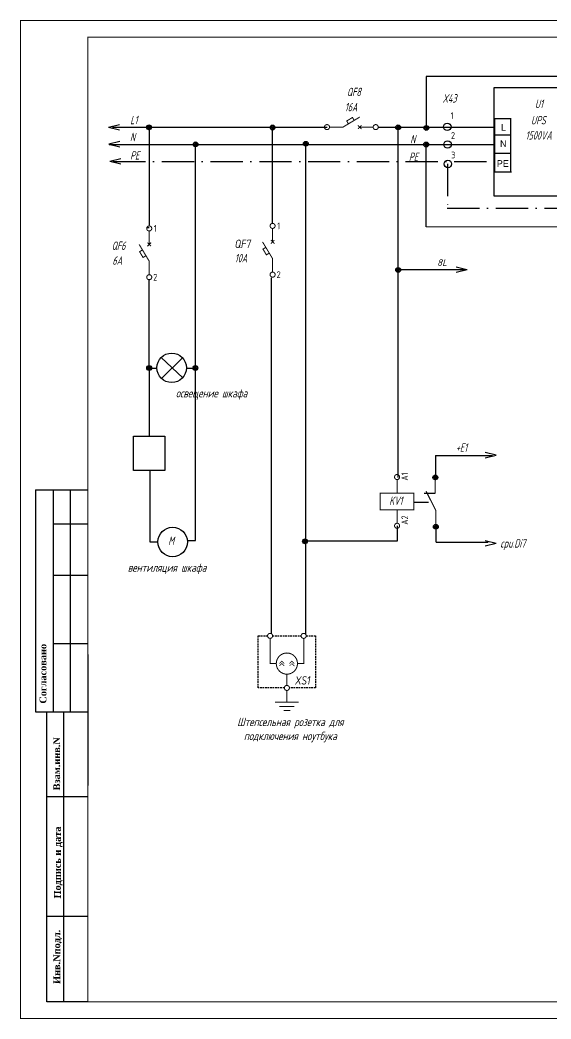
# Model space of a CAD drawing. Header units: millimetres. Extents: x 1510 to 10524, y 7125 to 13164.
# Drawn here: x 6077.9 to 6235.9, y 9979.5 to 10276.8 of the extents above; entities that cross this region are included whole.
import ezdxf
from ezdxf.enums import TextEntityAlignment as Align

# ---------------------------------------------------------------- set-up
doc = ezdxf.new("R2010")
doc.units = ezdxf.units.MM
doc.header["$LTSCALE"] = 4
for name, pattern in [('ACAD_ISO10W100', [18, 12, -3, 0, -3]), ('DASHED2', [9.525, 6.35, -3.175]), ('HIDDEN2', [0.1875, 0.125, -0.0625])]:
    doc.linetypes.add(name, pattern=pattern)
doc.layers.add('_АК_ОФОРМЛ', color=7, linetype='Continuous', lineweight=20)
doc.layers.add('АК_ЩДУ-CВ_П4_ПОЛНАЯСХ', color=141, linetype='Continuous', lineweight=40)
for name, color, linetype in [("Contact's", 104, 'Continuous'), ('G', 5, 'Continuous'), ('LOC', 8, 'Continuous'), ('RED_2.5mm^2', 1, 'Continuous'), ('SYMS', 7, 'Continuous')]:
    doc.layers.add(name, color=color, linetype=linetype)
doc.styles.add('ISOCPEUR25.10.00', font='isocpeur.ttf', dxfattribs={"height": 2.5})
doc.styles.add('Simplex00.10.00', font='simplex.shx')
doc.styles.add('Simplex25.085.00', font='simplex.shx', dxfattribs={"width": 0.85, "oblique": 15, "height": 2.5})
doc.styles.add('Simplex25.085.15', font='', dxfattribs={"width": 0.85, "oblique": 15, "height": 2.5})
doc.styles.add('STYLE1', font='timesbd.ttf')
doc.styles.add('Tah25.10.00', font='tahoma.ttf', dxfattribs={"height": 2.5})
doc.styles.add('WD', font='romans.shx')
doc.styles.add('ГОСТ', font='isocpeur.ttf', dxfattribs={"oblique": 15})
doc.styles.get('Simplex25.085.15').set_extended_font_data('GOST type A')

# ---------------------------------------------------------------- blocks, each defined once
blk = doc.blocks.new('Формат А3')
at = {"color": 0, "linetype": 'Continuous', "const_width": 0.3}
for points in [[(-420, 297), (0, 297), (0, 0), (-420, 0)], [(-400, 5), (-400, 292), (-5, 292), (-5, 5)]]:
    blk.add_lwpolyline(points, close=True, dxfattribs=at)
blk = doc.blocks.new('VT0W02')
blk.add_circle((0, 0), 0.0699)
at = {"style": 'WD'}
for tag, p, width in [('INST', (0.062, 0.42), 0.7), ('LOC', (0.062, 0.25), 0.7), ('DESC1', (0.053, -0.385), 0.8)]:
    blk.add_attdef(tag, p, '', height=0.125, dxfattribs=dict(at, width=width))
at = {"linetype": 'Continuous', "style": 'WD'}
for tag, p, height, width, flags in [('WIRENO', (0.062, 0.094), 0.125, 0.8, 8), ('TAGSTRIP', (0.053, -0.229), 0.125, 0.9, 8), ('CAT', (0.213, -0.406), 0.109, 0.8, 1), ('DESC2', (0.053, -0.541), 0.125, 0.8, 8), ('DESC3', (0.053, -0.698), 0.125, 0.8, 8)]:
    blk.add_attdef(tag, p, '', height=height, dxfattribs=dict(at, width=width, flags=flags))
at = {"style": 'WD', "flags": 1}
for tag, p, height in [('X4TERM01', (-0.07, 0), 0.0125), ('X4TERMDESC01', (-0.055, -0.023), 0.025), ('X2TERMDESC01', (-0.006, 0.029), 0.025), ('STRIPSEQ', (0, 0), 0.00125), ('X2TERM01', (0, 0.07), 0.0125), ('X1TERMDESC01', (0.039, -0.003), 0.025), ('X1TERM01', (0.07, 0), 0.0125), ('LINKTERM', (0, -0.002), 0.00125), ('X8TERM01', (0, -0.07), 0.0125), ('X8TERMDESC01', (0, -0.054), 0.025)]:
    blk.add_attdef(tag, p, '', height=height, dxfattribs=at)
at = {"linetype": 'Continuous', "style": 'WD', "width": 0.8, "flags": 1}
blk.add_attdef('MFG', text='', height=0.109, dxfattribs=at).set_placement((0.088, -0.406), align=Align.RIGHT)
at = {"style": 'WD', "width": 0.7, "flags": 1}
blk.add_attdef('ASSYCODE', (0.062, -0.281), '', height=0.01, dxfattribs=at)
blk = doc.blocks.new('WDDOT')
for radius in [0.72, 0.449, 0.223]:
    blk.add_circle((0, 0), radius)
blk = doc.blocks.new('QF - выкл. автоматич. (1пол.)')
at = {"color": 0, "linetype": 'Continuous', "lineweight": -2, "const_width": 0.3}
for points in [[(-0.75, -0.75, -1), (0.75, -0.75, -1)], [(-0.75, -15.25, -1), (0.75, -15.25, -1)]]:
    blk.add_lwpolyline(points, format="xyb", close=True, dxfattribs=at)
for points in [[(0, -5.5), (0, -1.5)], [(0, -14.5), (0, -10.5), (-3, -5.5)], [(-0.53, -6.03), (0.53, -4.97)], [(0.53, -6.03), (-0.53, -4.97)], [(-2.01, -7.14), (-2.87, -7.66), (-1.84, -9.37), (-0.99, -8.86)]]:
    blk.add_lwpolyline(points, dxfattribs=at)
at = {"color": 0, "linetype": 'Continuous', "lineweight": -2, "style": 'Simplex25.085.00', "oblique": 10, "width": 0.8, "flags": 4}
blk.add_attdef('ЭЛЕМЕНТ', text='', height=2.5, dxfattribs=at).set_placement((2.26, -8), align=Align.MIDDLE_LEFT)
at = {"color": 0, "linetype": 'Continuous', "lineweight": 9, "style": 'ISOCPEUR25.10.00', "oblique": 10, "width": 0.85, "flags": 5}
blk.add_attdef('ТИП', text='', height=2.5, dxfattribs=at).set_placement((2.26, -8), align=Align.MIDDLE_LEFT)
at = {"layer": "Contact's", "linetype": 'Continuous', "lineweight": 9, "style": 'Simplex00.10.00', "width": 0.7, "flags": 8}
for tag, p in [('#(1)', (1.8, -0.75)), ('#(2)', (1.8, -15.25))]:
    blk.add_attdef(tag, text='', height=2, dxfattribs=at).set_placement(p, align=Align.MIDDLE)
blk = doc.blocks.new('XS - розетка модульная (с PE)')
at = {"color": 0, "linetype": 'Continuous', "lineweight": -2, "const_width": 0.3}
for points in [[(0, -1.5, -1), (0, 0, -1)], [(10, -1.5, -1), (10, 0, -1)], [(1.85, -9, 1), (8.15, -9, 1)], [(4.25, -16.25, -1), (5.75, -16.25, -1)]]:
    blk.add_lwpolyline(points, format="xyb", close=True, dxfattribs=at)
at = {"color": 0, "linetype": 'ByBlock', "lineweight": -2}
for points in [[(4.25, -16.25), (-3.5, -16.25), (-3.5, -0.75), (-0.75, -0.75)], [(0.75, -0.75), (9.25, -0.75)], [(10.75, -0.75), (13.5, -0.75), (13.5, -16.25), (5.75, -16.25)]]:
    blk.add_lwpolyline(points, dxfattribs=at)
at = {"color": 0, "linetype": 'Continuous', "lineweight": -2}
for points, const_width in [([(1.85, -9), (0, -9), (0, -1.5)], 0.3), ([(8.15, -9), (10, -9), (10, -1.5)], 0.3), ([(2.78, -9), (3.5, -8.28), (4.22, -9)], 0.2), ([(2.78, -9.72), (3.5, -9), (4.22, -9.72)], 0.2), ([(5.78, -9), (6.5, -8.28), (7.22, -9)], 0.2), ([(5.78, -9.72), (6.5, -9), (7.22, -9.72)], 0.2), ([(5, -15.5), (5, -12.15)], 0.3), ([(5, -20.5), (5, -17)], 0.3), ([(1.5, -20.5), (8.5, -20.5)], 0.3), ([(2.75, -21.75), (7.25, -21.75)], 0.3), ([(4, -23), (6, -23)], 0.3)]:
    blk.add_lwpolyline(points, dxfattribs=dict(at, const_width=const_width))
at = {"color": 0, "linetype": 'Continuous', "lineweight": -2, "style": 'Simplex25.085.00', "oblique": 10, "width": 0.8, "flags": 4}
blk.add_attdef('ЭЛЕМЕНТ', text='', height=2.5, dxfattribs=at).set_placement((7.29, -14), align=Align.MIDDLE_LEFT)
at = {"color": 0, "linetype": 'Continuous', "lineweight": 9, "style": 'ISOCPEUR25.10.00', "oblique": 10, "width": 0.85, "flags": 5}
blk.add_attdef('ТИП', text='', height=2.5, dxfattribs=at).set_placement((7.29, -14), align=Align.MIDDLE_LEFT)
at = {"layer": "Contact's", "linetype": 'Continuous', "lineweight": 9, "style": 'Simplex00.10.00', "width": 0.7, "flags": 8}
for tag, p in [('#(1/L)', (-2, -3.05)), ('#(2/N)', (12, -3.05))]:
    blk.add_attdef(tag, text='', height=2, dxfattribs=at).set_placement(p, align=Align.MIDDLE)
blk = doc.blocks.new('Coil')
at = {"color": 0, "linetype": 'Continuous', "lineweight": -2, "const_width": 0.3}
blk.add_lwpolyline([(5.5, -5), (10.5, -5), (10.5, 5), (5.5, 5)], close=True, dxfattribs=at)
for points in [[(0.75, -0.75, -1), (0.75, 0.75, -1)], [(15.25, -0.75, -1), (15.25, 0.75, -1)]]:
    blk.add_lwpolyline(points, format="xyb", close=True, dxfattribs=at)
for points in [[(5.5, 0), (1.5, 0)], [(10.5, 0), (14.5, 0)]]:
    blk.add_lwpolyline(points, dxfattribs=at)
at = {"color": 0, "linetype": 'Continuous', "lineweight": -2, "style": 'Simplex25.085.00', "oblique": 10, "width": 0.8, "flags": 4}
blk.add_attdef('ЭЛЕМЕНТ', text='', height=2.5, dxfattribs=at).set_placement((8, 7.5), align=Align.MIDDLE)
at = {"color": 0, "linetype": 'Continuous', "lineweight": 9, "style": 'ISOCPEUR25.10.00', "oblique": 10, "width": 0.85, "flags": 5}
blk.add_attdef('ТИП', text='', height=2.5, dxfattribs=at).set_placement((8, 7.5), align=Align.MIDDLE)
at = {"color": 0, "linetype": 'Continuous', "lineweight": 9, "style": 'Tah25.10.00', "width": 0.8, "flags": 8}
blk.add_attdef('ОБМОТКА', text='', height=2.5, dxfattribs=at).set_placement((8, 0), align=Align.MIDDLE)
at = {"layer": "Contact's", "linetype": 'Continuous', "lineweight": 9, "style": 'Simplex00.10.00', "width": 0.7, "flags": 8}
for tag, p in [('#(A1/L)', (0.75, -2.3)), ('#(A2/N)', (15.25, -2.3))]:
    blk.add_attdef(tag, text='', height=2, dxfattribs=at).set_placement(p, align=Align.MIDDLE)

msp = doc.modelspace()

# ---------------------------------------------------------------- linework, layer by layer
at = {"color": 1, "ltscale": 10}
for p, q in [((6275.12, 10259.89), (6198.74, 10259.89)), ((6198.75, 10259.89), (6198.75, 10244.62)), ((6198.75, 10215.22), (6198.75, 10239.75)), ((6264.33, 10214.99), (6198.75, 10215.22)), ((6116.02, 10173.17), (6118.62, 10173.17)), ((6127.41, 10173.17), (6130.15, 10173.17)), ((6190.11, 10126.24), (6190.11, 10121.67)), ((6190.11, 10121.67), (6162.65, 10121.67))]:
    msp.add_line(p, q, dxfattribs=at)
at = {"color": 1, "linetype": 'Continuous', "ltscale": 0.6}
for p, q in [((6190.43, 10140.6), (6190.43, 10244.84)), ((6201.56, 10147.13), (6201.51, 10141.35)), ((6201.65, 10125.95), (6201.65, 10121.37))]:
    msp.add_line(p, q, dxfattribs=at)
at = {"color": 7, "ltscale": 10}
msp.add_line((6207.92, 10220.83), (6207.92, 10220.83), dxfattribs=at)
at = {"color": 240, "ltscale": 0.2, "true_color": 0xed1f24}
msp.add_line((6116.34, 10173.31), (6116.34, 10199.65), dxfattribs=at)
at = {"linetype": 'Continuous', "ltscale": 0.6}
for p, q in [((6119.88, 10176.31), (6126.3, 10170.3)), ((6119.98, 10170.06), (6126.26, 10176.21)), ((6201.48, 10135.86), (6198.16, 10135.86))]:
    msp.add_line(p, q, dxfattribs=at)
at = {"lineweight": 30}
for p, q in [((6082.44, 10136.92), (6097.91, 10136.92)), ((6082.44, 10136.92), (6082.44, 10070.92)), ((6087.76, 10136.92), (6087.76, 10070.92)), ((6092.84, 10136.92), (6092.84, 10070.92)), ((6087.76, 10126.77), (6097.91, 10126.77)), ((6087.76, 10111.54), (6097.91, 10111.54)), ((6087.76, 10091.23), (6097.91, 10091.23)), ((6082.44, 10070.92), (6097.91, 10070.92)), ((6085.83, 9984.61), (6085.83, 10070.92)), ((6090.91, 9984.61), (6090.91, 10070.92)), ((6098.02, 10045.53), (6085.83, 10045.53)), ((6098.02, 10009.99), (6085.83, 10009.99))]:
    msp.add_line(p, q, dxfattribs=at)
at = {"color": 7, "linetype": 'DASHED2'}
msp.add_line((6195.11, 10133.24), (6199.49, 10133.24), dxfattribs=at)
at = {"color": 7}
msp.add_lwpolyline([(6244.74, 10256.63), (6244.74, 10224.36), (6219, 10224.36), (6219, 10256.63)], close=True, dxfattribs=at)
at = {"color": 0, "linetype": 'Continuous', "lineweight": -2, "const_width": 0.3}
for points in [[(6170, 10244.87), (6174, 10244.87), (6179, 10247.87)], [(6177.36, 10246.88), (6176.84, 10247.74), (6175.13, 10246.71), (6175.64, 10245.85)], [(6178.47, 10245.4), (6179.53, 10244.34)], [(6178.47, 10244.34), (6179.53, 10245.4)], [(6179, 10244.87), (6183, 10244.87)]]:
    msp.add_lwpolyline(points, dxfattribs=at)
for points in [[(6169.25, 10245.62, -1), (6169.25, 10244.12, -1)], [(6183.75, 10245.62, -1), (6183.75, 10244.12, -1)]]:
    msp.add_lwpolyline(points, format="xyb", close=True, dxfattribs=at)
at = {"linetype": 'Continuous', "ltscale": 0.6}
msp.add_lwpolyline([(6111.68, 10152.9), (6120.99, 10152.9), (6120.99, 10142.64), (6111.68, 10142.64)], close=True, dxfattribs=at)
at = {"ltscale": 0.2, "const_width": 0.33}
for points in [[(6201.48, 10135.86), (6201.48, 10140.49)], [(6201.63, 10126.04), (6201.63, 10130.84), (6198.76, 10136.49)]]:
    msp.add_lwpolyline(points, dxfattribs=at)
at = {"linetype": 'Continuous', "lineweight": -2}
msp.add_lwpolyline([(6098.02, 10087.94), (6098.02, 10048.94)], dxfattribs=at)
at = {"lineweight": 30}
msp.add_lwpolyline([(6098.02, 9984.61), (6085.83, 9984.61)], dxfattribs=at)
at = {"linetype": 'Continuous', "ltscale": 0.6}
for centre in [(6123.03, 10173.23), (6123.3, 10121.42)]:
    msp.add_circle(centre, 4.39, dxfattribs=at)
at = {"layer": 'G', "color": 0}
for q in [(6190.43, 10202.46), (6210.83, 10202.46)]:
    msp.add_line((6190.43, 10202.46), q, dxfattribs=at)
at = {"layer": 'RED_2.5mm^2', "linetype": 'Continuous', "ltscale": 0.2}
for p, q in [((6116.29, 10245.14), (6116.29, 10215.68)), ((6105.4, 10244.89), (6169.26, 10244.89)), ((6153.06, 10216.23), (6153.06, 10244.79)), ((6184.5, 10244.84), (6219, 10244.84)), ((6104.46, 10239.69), (6218.92, 10239.69)), ((6130.12, 10121.86), (6130.12, 10239.73)), ((6162.93, 10093.84), (6162.93, 10239.92)), ((6115.57, 10215.01), (6116.36, 10215.01)), ((6152.76, 10094.24), (6152.76, 10200.02)), ((6201.56, 10147.13), (6218.52, 10147.13)), ((6116.5, 10142.64), (6116.5, 10121.47)), ((6201.71, 10121.32), (6217.22, 10121.32))]:
    msp.add_line(p, q, dxfattribs=at)
at = {"layer": 'RED_2.5mm^2', "linetype": 'ACAD_ISO10W100', "ltscale": 0.2}
for p, q in [((6105.62, 10234.64), (6219.43, 10234.64)), ((6205.13, 10233.92), (6205.13, 10220.78)), ((6205.04, 10220.77), (6260.44, 10220.77))]:
    msp.add_line(p, q, dxfattribs=at)
at = {"layer": 'RED_2.5mm^2', "linetype": 'Continuous', "ltscale": 0.2}
for points in [[(6116.34, 10173.31), (6116.34, 10152.9)], [(6116.5, 10121.47), (6118.91, 10121.45)], [(6127.67, 10121.85), (6130.12, 10121.85)]]:
    msp.add_lwpolyline(points, dxfattribs=at)
at = {"layer": 'SYMS', "linetype": 'Continuous', "ltscale": 0.2}
for p, q in [((6104.19, 10244.89), (6107.46, 10245.7)), ((6104.23, 10244.86), (6107.5, 10244.06)), ((6104.31, 10239.86), (6107.58, 10240.67)), ((6104.35, 10239.83), (6107.61, 10239.03)), ((6104.6, 10234.76), (6107.87, 10235.57)), ((6104.63, 10234.73), (6107.9, 10233.93)), ((6210.92, 10202.41), (6207.65, 10203.21)), ((6210.96, 10202.38), (6207.69, 10201.57)), ((6219.57, 10147.23), (6216.31, 10148.03)), ((6219.61, 10147.2), (6216.34, 10146.39)), ((6219.61, 10121), (6216.35, 10121.79)), ((6219.65, 10120.96), (6216.38, 10120.15))]:
    msp.add_line(p, q, dxfattribs=at)
at = {"layer": 'АК_ЩДУ-CВ_П4_ПОЛНАЯСХ', "color": 7, "const_width": 0.4}
for points in [[(6224.15, 10247.38), (6224.15, 10247.38), (6218.99, 10247.38)], [(6219.17, 10231.35), (6219.17, 10247.48)], [(6223.96, 10231.56), (6223.96, 10247.54)], [(6223.96, 10242.52), (6223.96, 10242.52), (6219.17, 10242.52)], [(6224.04, 10237.04), (6224.04, 10237.04), (6219.25, 10237.04)], [(6224.18, 10231.55), (6224.18, 10231.55), (6219.12, 10231.55)]]:
    msp.add_lwpolyline(points, dxfattribs=at)

# ---------------------------------------------------------------- block references
msp.add_blockref('Формат А3', (6498.02, 9979.61))
ref = msp.add_blockref('QF - выкл. автоматич. (1пол.)', (6116.34, 10215.46))
ref.add_attrib('#(1)', '1', dxfattribs={"layer": "Contact's", "linetype": 'Continuous', "lineweight": 9, "height": 2, "style": 'Simplex00.10.00', "width": 0.7}).set_placement((6118.14, 10214.71), align=Align.MIDDLE)
ref.add_attrib('#(2)', '2', dxfattribs={"layer": "Contact's", "linetype": 'Continuous', "lineweight": 9, "height": 2, "style": 'Simplex00.10.00', "width": 0.7}).set_placement((6118.14, 10200.21), align=Align.MIDDLE)
ref = msp.add_blockref('QF - выкл. автоматич. (1пол.)', (6153.06, 10216.23))
ref.add_attrib('ЭЛЕМЕНТ', 'QF7', dxfattribs={"color": 0, "linetype": 'Continuous', "lineweight": -2, "height": 2.5, "style": 'Simplex25.085.00', "oblique": 10, "width": 0.8}).set_placement((6141.7, 10210.14), align=Align.MIDDLE_LEFT)
ref.add_attrib('#(1)', '1', dxfattribs={"layer": "Contact's", "linetype": 'Continuous', "lineweight": 9, "height": 2, "style": 'Simplex00.10.00', "width": 0.7}).set_placement((6154.86, 10215.48), align=Align.MIDDLE)
ref.add_attrib('#(2)', '2', dxfattribs={"layer": "Contact's", "linetype": 'Continuous', "lineweight": 9, "height": 2, "style": 'Simplex00.10.00', "width": 0.7}).set_placement((6154.86, 10200.98), align=Align.MIDDLE)
at = {"linetype": 'HIDDEN2'}
ref = msp.add_blockref('XS - розетка модульная (с PE)', (6152.31, 10094.23), dxfattribs=at)
ref.add_attrib('ЭЛЕМЕНТ', 'XS1', dxfattribs={"color": 0, "linetype": 'Continuous', "lineweight": -2, "height": 2.5, "style": 'Simplex25.085.00', "oblique": 10, "width": 0.8}).set_placement((6159.6, 10080.23), align=Align.MIDDLE_LEFT)
at = {"layer": 'SYMS', "linetype": 'Continuous', "ltscale": 0.2}
ref = msp.add_blockref('VT0W02', (6205.05, 10244.96), dxfattribs=dict(at, xscale=16, yscale=16, zscale=16))
ref.add_attrib('LOC', '1', (6206.05, 10247.29), dxfattribs={"layer": 'LOC', "height": 2, "style": 'WD', "width": 0.7})
for p in [(6116.26, 10244.81), (6153.06, 10244.75), (6190.45, 10244.79), (6198.81, 10244.63), (6130.13, 10239.73), (6162.94, 10239.92), (6198.78, 10239.7), (6116.33, 10173.2), (6130.08, 10173.18), (6162.72, 10121.62)]:
    msp.add_blockref('WDDOT', p, dxfattribs=at)
ref = msp.add_blockref('VT0W02', (6205.16, 10239.7), dxfattribs=dict(at, xscale=16, yscale=16, zscale=16))
ref.add_attrib('LOC', '2', (6206.16, 10241.36), dxfattribs={"layer": 'LOC', "height": 2, "style": 'WD', "width": 0.7})
ref = msp.add_blockref('VT0W02', (6205.23, 10233.92), dxfattribs=dict(at, xscale=16, yscale=16, zscale=16))
ref.add_attrib('LOC', '3', (6206.23, 10235.58), dxfattribs={"layer": 'LOC', "height": 2, "style": 'WD', "width": 0.7})
at = {"layer": 'SYMS', "ltscale": 0.2}
msp.add_blockref('WDDOT', (6190.43, 10202.38), dxfattribs=at)
at = {"layer": 'SYMS', "linetype": 'Continuous', "ltscale": 0.2}
ref = msp.add_blockref('Coil', (6190.11, 10125.49), dxfattribs=dict(at, rotation=90))
ref.add_attrib('#(A1/L)', 'A1', dxfattribs={"layer": "Contact's", "linetype": 'Continuous', "lineweight": 9, "height": 2, "rotation": 90, "style": 'Simplex00.10.00', "width": 0.7, "flags": 8}).set_placement((6192.41, 10140.9), align=Align.MIDDLE)
ref.add_attrib('#(A2/N)', 'A2', dxfattribs={"layer": "Contact's", "linetype": 'Continuous', "lineweight": 9, "height": 2, "rotation": 90, "style": 'Simplex00.10.00', "width": 0.7, "flags": 8}).set_placement((6192.41, 10127.94), align=Align.MIDDLE)
at = {"layer": 'SYMS', "ltscale": 0.2, "rotation": 180}
for p in [(6201.51, 10140.63), (6201.65, 10125.95)]:
    msp.add_blockref('WDDOT', p, dxfattribs=at)

# ---------------------------------------------------------------- texts
at = {"style": 'Simplex25.085.15', "oblique": 15, "width": 0.85}
for s, p in [('U1', (6231.12, 10250.53)), ('L1', (6110.67, 10245.74)), ('UPS', (6229.96, 10245.68)), ('N', (6110.6, 10240.68)), ('1500VA', (6228.35, 10241.16)), ('PE', (6110.65, 10235.21)), ('QF6', (6105.14, 10208.33)), ('6А', (6105.36, 10203.91)), ('+E1', (6207.6, 10148.28)), ('KV1', (6187.76, 10132.45)), ('М', (6121.97, 10120.54)), ('cpu.Di7', (6220.8, 10119.75))]:
    msp.add_text(s, height=2.5, dxfattribs=at).set_placement(p)
at = {"color": 0, "lineweight": 25, "ltscale": 0.5, "style": 'STYLE1', "oblique": 1}
for s, height, p in [('Согласовано', 2.0309, (6085.73, 10073.29)), ('Взам.инв.N', 2.031, (6089.81, 10047.48)), ('Подпись и дата', 2.0309, (6090.04, 10015.31)), ('Инв.Nподл.', 2.031, (6089.84, 9989.89))]:
    msp.add_text(s, height=height, rotation=90, dxfattribs=at).set_placement(p)
at = {"layer": '_АК_ОФОРМЛ', "color": 7, "char_height": 2, "width": 4.127, "attachment_point": 5}
for s, insert in [('L', (6221.8, 10244.82)), ('N', (6221.73, 10239.95)), ('PE', (6221.58, 10234.05))]:
    msp.add_mtext(s, dxfattribs=dict(at, insert=insert))
at = {"layer": 'SYMS', "linetype": 'Continuous', "ltscale": 0.2, "style": 'ГОСТ', "oblique": 15}
msp.add_text('8L', height=2, dxfattribs=at).set_placement((6202.04, 10203.58))
at = {"layer": 'SYMS', "linetype": 'Continuous', "char_height": 2.5}
for s, insert, width, attachment_point in [('{\\fGOST type A|b0|i0|c0|p34;\\Q15;\\W0.85;\\C7;QF\\fGOST type A|b0|i0|c204|p34;8}', (6175.17, 10256.59), 8.7482, 1), ('{\\fGOST type A|b0|i0|c0|p34;\\Q15;\\W0.85;\\C7;X\\fGOST type A|b0|i0|c204|p34;43}', (6203.65, 10254.68), 8.7482, 1), ('{\\fGOST type A|b0|i0|c204|p34;\\Q15;\\W0.85;\\C7;1\\fGOST type A|b0|i0|c0|p34;6\\fGOST type A|b0|i0|c204|p34;А}', (6174.53, 10252.08), 8.7482, 1), ('{\\fGOST type A|b0|i0|c0|p34;\\Q15;\\W0.85;\\C7;N}', (6194.02, 10242.57), 8.7482, 1), ('{\\fGOST type A|b0|i0|c0|p34;\\Q15;\\W0.85;\\C7;PE}', (6193.62, 10237.29), 8.7482, 1), ('{\\fGOST type A|b0|i0|c204|p34;\\Q15;\\W0.85;\\C7;10А}', (6141.77, 10207.12), 8.7482, 1), ('{\\Fsimplex|c204;\\Q15;\\W0.75;\\C0;освещение шкафа}', (6134.89, 10166.95), 39.5519, 2), ('{\\Fsimplex|c204;\\Q15;\\W0.75;\\C0;вентиляция шкафа}', (6121.63, 10115.04), 39.5519, 2), ('{\\Fsimplex|c204;\\Q15;\\W0.75;\\C0;Штепсельная розетка\\Fsimplex|c0; \\Fsimplex|c204;для подключения ноутбука}', (6158.34, 10069.12), 39.5519, 2)]:
    msp.add_mtext(s, dxfattribs=dict(at, insert=insert, width=width, attachment_point=attachment_point))

doc.saveas('drawing.dxf')
